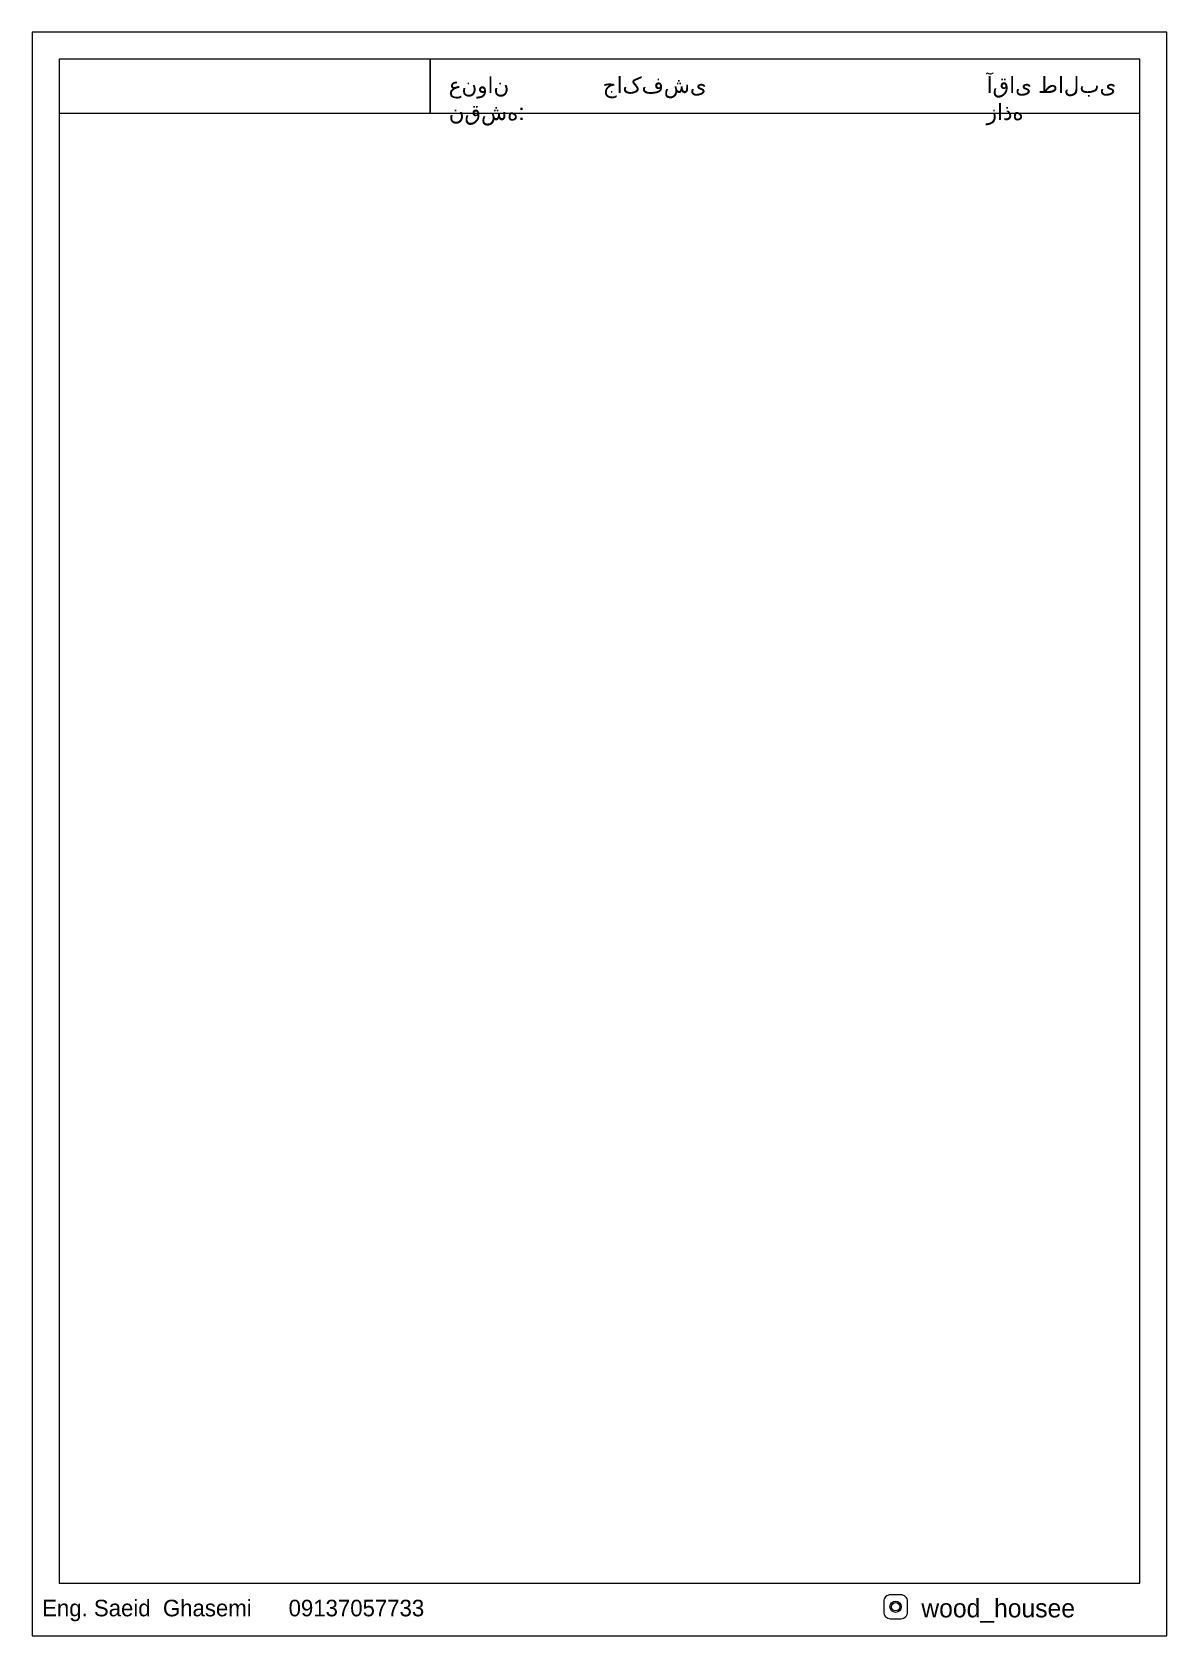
# Model space of a CAD drawing. Header units: inches. Extents: x -212 to 2684, y -258 to 1343.
# Drawn here: x -8 to 418, y 741 to 1343 of the extents above; entities that cross this region are included whole.
import ezdxf

# ---------------------------------------------------------------- set-up
doc = ezdxf.new("R2010")
doc.units = ezdxf.units.IN
doc.header["$MEASUREMENT"] = 0
doc.styles.get("Standard").update_dxf_attribs({"font": 'arial.ttf'})

msp = doc.modelspace()

# ---------------------------------------------------------------- linework, layer by layer
at = {"lineweight": 20}
for points in [[(-7.77, 1343.37), (-7.77, 741.01), (418.14, 741.01), (418.14, 1343.37)], [(2.37, 1333.23), (2.37, 760.84), (408, 760.84), (408, 1333.23)], [(141.65, 1333.23), (2.37, 1333.23), (2.37, 1312.94), (141.65, 1312.94)], [(141.65, 1312.94), (408, 1312.94), (408, 1333.23), (141.65, 1333.23)]]:
    msp.add_lwpolyline(points, close=True, dxfattribs=at)
msp.add_lwpolyline([(314.36, 747.48), (318.28, 747.48, 0.414214), (320.8, 750), (320.8, 753.92, 0.414214), (318.28, 756.44), (314.36, 756.44, 0.414214), (311.85, 753.92), (311.85, 750, 0.414214)], format="xyb", close=True, dxfattribs=at)
for radius in [2.12, 1.56]:
    msp.add_circle((316.32, 751.96), radius, dxfattribs=at)

# ---------------------------------------------------------------- texts
at = {"lineweight": 20, "attachment_point": 1}
for s, width, gutter_width, heights, insert, char_height in [('{\\fArial|b0|i0|c178|p34;عنوان نقشه}:', 45.1375, 275.81, [0], (148.62, 1326.52), 6.0844), ('جاکفشی', 52.7389, 275.81, [0], (206.42, 1326.61), 6.084), ('آقای طالبی زاذه', 52.7389, 275.81, [0], (350.5, 1326.61), 6.0844), ('{\\fPlantagenet Cherokee|b0|i0|c0|p18;^IEng. Saeid  Ghasemi      09137057733}', 274.845, 30.74, [0], (-28.89, 754.59), 6.2223), ('{\\fPlantagenet Cherokee|b0|i0|c0|p18;wood_housee}', 1.3567, 34.22, [0.214], (325.97, 754.9), 6.9264)]:
    msp.add_mtext_dynamic_manual_height_columns(s, width=width, gutter_width=gutter_width, heights=heights, dxfattribs=dict(at, insert=insert, char_height=char_height))

doc.saveas('drawing.dxf')
